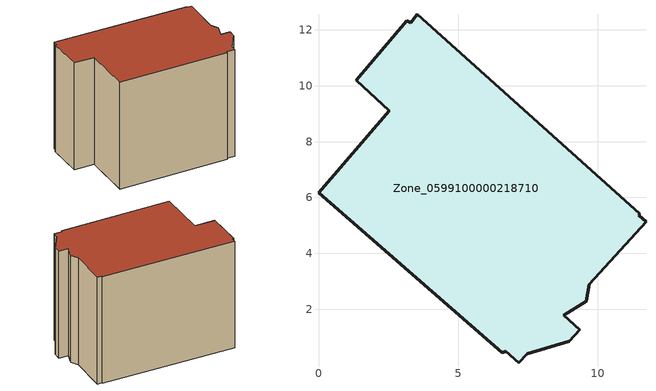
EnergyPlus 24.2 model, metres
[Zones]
Zone_0599100000218710
 floor ground (C_G): 7.47,0.4 7.17,0.09 6.69,0.51 6.58,0.44 0,6.17 2.53,9.1 1.35,10.2 3.17,12.33 3.29,12.26 3.54,12.56 11.5,5.42 11.46,5.37 11.72,5.14 9.69,2.89 9.57,2.28 8.78,1.79 9.34,1.27 8.97,0.85 z0
 wall outside (C_F): 0,6.17 6.58,0.44 6.69,0.51 7.17,0.09 7.47,0.4 8.97,0.85 9.34,1.27 8.78,1.79 9.57,2.28 9.69,2.89 11.72,5.14 11.46,5.37 11.5,5.42 3.54,12.56 3.29,12.26 3.17,12.33 1.35,10.2 2.53,9.1 0,6.17 z0:8.94
 roof outside (C_R): 8.78,1.79 9.57,2.28 9.69,2.89 11.72,5.14 11.46,5.37 11.5,5.42 3.54,12.56 3.29,12.26 3.17,12.33 1.35,10.2 2.53,9.1 0,6.17 6.58,0.44 6.69,0.51 7.17,0.09 7.47,0.4 8.97,0.85 9.34,1.27 z8.94
[BUILDING]
Pand.0599100000218710: North Axis=0; Terrain=City; Loads Convergence Tolerance Value=0.04; Temperature Convergence Tolerance Value=0.4; Solar Distribution=FullExterior; Maximum Number of Warmup Days=25; Minimum Number of Warmup Days=1
[Site:Location]
Rotterdam.The.Hague.AP_ZH_NLD Design_Conditions: Latitude=51.96; Longitude=4.45; Time Zone=1; Elevation=-4.5
[SITE:GROUNDTEMPERATURE:BUILDINGSURFACE]
18, 18, 18, 18, 18, 18, 18, 18, 18, 18, 18, 18
[MATERIAL] Thermal Absorptance=0.9; Solar Absorptance=0.7; Visible Absorptance=0.7
Name | Roughness | Thickness | Conductivity | Density | Specific Heat
G.D.1965 | MediumSmooth | 0.15 | 1 | 540 | 1210
F.D.1965 | Rough | 0.3 | 0.857143 | 1920 | 840
R.D.1965 | MediumRough | 0.2 | 0.08 | 1500 | 1000
[CONSTRUCTION]
C_G: G.D.1965
C_F: F.D.1965
C_R: R.D.1965
[ZONE]
Zone_0599100000218710: Type=1; Multiplier=1; Ceiling Height=Autocalculate; Volume=Autocalculate; Floor Area=autocalculate; Part of Total Floor Area=Yes
[ZONEINFILTRATION:DESIGNFLOWRATE]
Infil_Zone_0599100000218710: Zone or ZoneList or Space or SpaceList=Zone_0599100000218710; Schedule=AlwaysOn; Design Flow Rate Calculation Method=Flow/Area; Flow Rate per Floor Area=0.0042; Constant Term Coefficient=1; Temperature Term Coefficient=0; Velocity Term Coefficient=0; Velocity Squared Term Coefficient=0
[HVACTEMPLATE:ZONE:IDEALLOADSAIRSYSTEM]
Zone_0599100000218710: Maximum Heating Supply Air Temperature=50; Minimum Cooling Supply Air Temperature=13; Maximum Heating Supply Air Humidity Ratio=0.0156; Minimum Cooling Supply Air Humidity Ratio=0.0077; Heating Limit=NoLimit; Cooling Limit=NoLimit; Dehumidification Control Type=ConstantSensibleHeatRatio; Cooling Sensible Heat Ratio=0.7; Dehumidification Setpoint=60; Humidification Control Type=None; Humidification Setpoint=30; Outdoor Air Method=None; Outdoor Air Flow Rate per Person=0.00944; Outdoor Air Flow Rate per Zone Floor Area=0; Outdoor Air Flow Rate per Zone=0; Demand Controlled Ventilation Type=None; Outdoor Air Economizer Type=NoEconomizer; Heat Recovery Type=None; Sensible Heat Recovery Effectiveness=0.7; Latent Heat Recovery Effectiveness=0.65
[ZONECONTROL:THERMOSTAT]
ThermostatControl_Zone_0599100000218710: Zone or ZoneList=Zone_0599100000218710; Control Type Schedule=DualSetpointControlType; Control 1=Thermostat_Zone_0599100000218710; Temperature Difference Between Cutout And Setpoint=0
[THERMOSTATSETPOINT:DUALSETPOINT]
Thermostat_Zone_0599100000218710: Heating Setpoint Temperature Schedule=HeatingSetpoint_Zone_0599100000218710; Cooling Setpoint Temperature Schedule=CoolingSetpoint_Zone_0599100000218710
[SCHEDULE:COMPACT]
HeatingSetpoint_Zone_0599100000218710: Through: 12/31, For: AllDays, Until: 24:00, 21
CoolingSetpoint_Zone_0599100000218710: Through: 12/31, For: AllDays, Until: 24:00, 24
DualSetpointControlType: Through: 12/31, For: AllDays, Until: 24:00, 4
AlwaysOn: Through: 12/31, For: AllDays, Until: 24:00, 1
